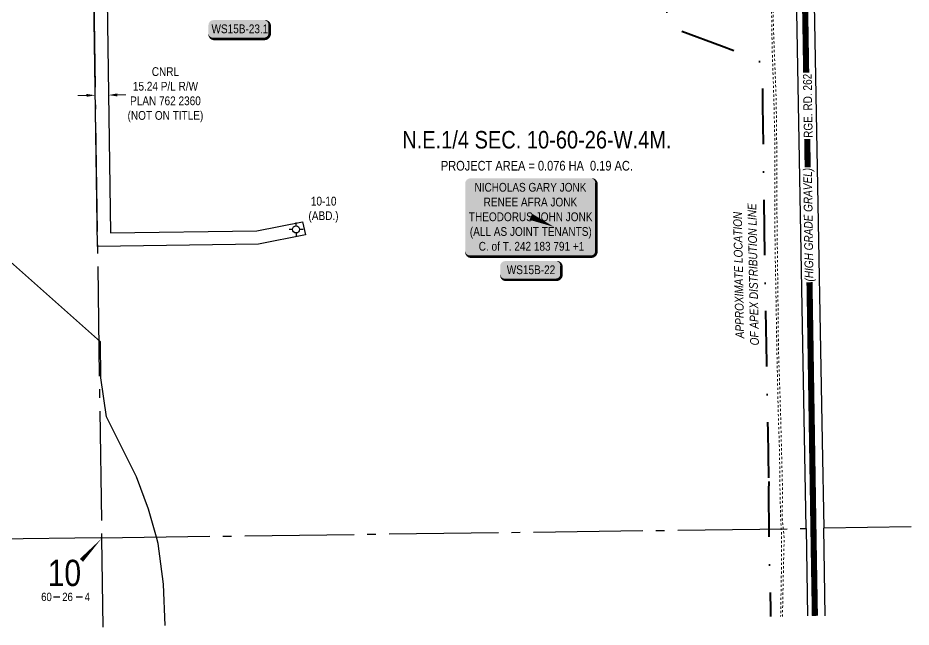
# Model space of a CAD drawing. Extents: x 72365 to 80261, y 6000112 to 6008999.
# Drawn here: x 77352 to 78374, y 6001021 to 6001716 of the extents above; entities that cross this region are included whole.
import ezdxf
from ezdxf.enums import TextEntityAlignment as Align

# ---------------------------------------------------------------- set-up
doc = ezdxf.new("R2010")
doc.units = 0
doc.header["$LTSCALE"] = 5
doc.header["$PDSIZE"] = 2.5
for name, pattern in [('DASHDOT', [25.4, 12.7, -6.35, 0, -6.35]), ('foc-ABD', [1, 0.5, -0.5]), ('foc-QUARTERLINE', [33, 25, -3, 2, -3])]:
    doc.linetypes.add(name, pattern=pattern)
doc.layers.get('Defpoints').update_dxf_attribs({"color": 9})
for name, color, linetype in [('10', 1, 'Continuous'), ('AS-OWNER', 7, 'Continuous'), ('AS-ROADS', 254, 'Continuous'), ('C-SYMBOL', 7, 'Continuous'), ('F-RW', 190, 'Continuous'), ('F-WS-S', 8, 'Continuous'), ('L-AREAREQUIRED', 7, 'Continuous'), ('L-QSEC', 8, 'foc-QUARTERLINE'), ('L-ROAD-T', 7, 'Continuous'), ('L-SEC', 7, 'Continuous'), ('L-SECLBL', 7, 'Continuous'), ('P-APEX RECON-LINE LIST', 240, 'Continuous'), ('T-CREEK', 160, 'Continuous')]:
    doc.layers.add(name, color=color, linetype=linetype)
for name, color, linetype, lineweight in [('AS-RECON EXISTING', 151, 'DASHDOT', 40), ('EXISTING PIPE ABD', 113, 'foc-ABD', 13), ('F-RW-T', 190, 'Continuous', 9), ('F-WS-T', 190, 'Continuous', 9), ('T-TEXT', 48, 'Continuous', 18)]:
    doc.layers.add(name, color=color, linetype=linetype, lineweight=lineweight)
doc.layers.add('AS-RECON EXISTING-T', color=7, linetype='Continuous', true_color=0x7abdff)
doc.styles.add('100L', font='ARIALN.TTF', dxfattribs={"height": 2})
doc.styles.add('175L', font='ARIALN.TTF', dxfattribs={"height": 20})
doc.styles.add('80', font='ARIALN.TTF', dxfattribs={"height": 10})
doc.styles.add('80CG', font='ARIALN.TTF', dxfattribs={"height": 10})
doc.styles.add('80L', font='ARIALN.TTF', dxfattribs={"height": 10})
doc.styles.add('80LS', font='ARIALNI.TTF', dxfattribs={"height": 10})
doc.styles.add('SIMPLEX', font='ARIALN.TTF')
doc.dimstyles.new('Compass 5 000', dxfattribs={"dimscale": 5, "dimtxt": 9, "dimasz": 2, "dimexe": 0.2, "dimexo": 0.0625, "dimgap": 0.5, "dimtad": 0, "dimtih": 1, "dimtoh": 1, "dimzin": 0, "dimdsep": 46, "dimtxsty": '80CG', "dimcen": 0.1, "dimse1": 1, "dimse2": 1, "dimclrd": 256, "dimclrt": 256, "dimaunit": 1, "dimadec": 4, "dimazin": 0, "dimtfac": 0.06, "dimtofl": 0, "dimtmove": 0, "dimatfit": 1, "dimfxl": 0.2, "dimtolj": 1, "dimtzin": 0, "dimlwd": -1, "dimarcsym": 0})

# ---------------------------------------------------------------- blocks, each defined once
blk = doc.blocks.new('L-SECLBL')
at = {"layer": '10', "color": 7}
for p, q in [((-5.1, -27.8), (-12.3, -27.8)), ((20.7, -27.8), (13.5, -27.8))]:
    blk.add_line(p, q, dxfattribs=at)
at = {"layer": '10', "color": 2, "style": 'SIMPLEX'}
blk.add_attdef('SEC', text='', height=30, dxfattribs=at).set_placement((0, 0), align=Align.MIDDLE)
at = {"layer": '10', "color": 5, "style": '80L'}
blk.add_attdef('TWP', text='', height=9.5, dxfattribs=at).set_placement((-14.4, -27.4), align=Align.MIDDLE_RIGHT)
blk.add_attdef('RGE', text='', height=9.5, dxfattribs=at).set_placement((3.6, -27.4), align=Align.MIDDLE_CENTER)
blk.add_attdef('MER', text='', height=9.5, dxfattribs=at).set_placement((23.2, -27.4), align=Align.MIDDLE_LEFT)
blk = doc.blocks.new('GABD')
for p, q in [((-0.81, 0), (-1.62, 0)), ((0, 0.81), (0, 1.62)), ((1.62, 0), (0.81, 0)), ((0, -0.81), (0, -1.62))]:
    blk.add_line(p, q)
blk.add_circle((0, 0), 0.8)
blk = doc.blocks.new('*D435')
at = {"layer": 'Defpoints', "color": 0, "transparency": 16777216}
for p in [(77440.8, 6001634.7), (77456, 6001635), (77456, 6001628.3)]:
    blk.add_point(p, dxfattribs=at)
at = {"layer": 'F-RW-T', "transparency": 16777216}
for p, q in [((77430.9, 6001628), (77420.9, 6001627.8)), ((77466, 6001628.5), (77476, 6001628.6))]:
    blk.add_line(p, q, dxfattribs=at)
for points in [[(77430.8, 6001629.6), (77430.9, 6001626.3), (77440.9, 6001628.1)], [(77466, 6001630.2), (77466.1, 6001626.8), (77456, 6001628.3)]]:
    blk.add_solid(points, dxfattribs=at)
at = {"layer": 'F-RW-T', "transparency": 16777216, "insert": (77521.1, 6001628.6), "char_height": 10, "attachment_point": 5, "style": '80CG'}
blk.add_mtext('\\A1;CNRL\\P15.24 P/L R/W\\PPLAN 762 2360\\P(NOT ON TITLE)', dxfattribs=at)
blk = doc.blocks.new('*U1468')
h = blk.add_hatch(color=59)
edge = h.paths.add_edge_path()
edge.add_line((-69, -45.5), (69, -45.5))
edge.add_arc((69, -39.5), 6, 270, 360)
edge.add_line((75, -39.5), (75, 38))
edge.add_arc((69, 38), 6, 0, 90)
edge.add_line((69, 44), (-69, 44))
edge.add_arc((-69, 38), 6, 90, 180)
edge.add_line((-75, 38), (-75, -39.5))
edge.add_arc((-69, -39.5), 6, 180, 270)
at = {"color": 1, "flags": 128}
blk.add_lwpolyline([(-69, -45.5, 3, 3, 0), (69, -45.5, 3, 3, 0.414214), (75, -39.5, 3, 3, 0), (75, 38, 3, 0, 0.414214), (69, 44, 0, 0, 0), (-69, 44, 0, 0, 0.414214), (-75, 38, 0, 0, 0), (-75, -39.5, 0, 3, 0.414214)], format="xyseb", close=True, dxfattribs=at)
blk.add_lwpolyline([(26.6, -11.6, 0, 7.5, 0), (0, 0, 0, 0, 0)], format="xyseb", dxfattribs=at)
at = {"color": 1, "style": '80'}
blk.add_attdef('ENTER_TEXT_001', (-36, -5), '', height=10, dxfattribs=at)
blk = doc.blocks.new('*U1492')
at = {"true_color": 0xffffa8}
h = blk.add_hatch(color=51, dxfattribs=at)
edge = h.paths.add_edge_path()
edge.add_line((-29, -11.5), (29, -11.5))
edge.add_arc((29, -5.5), 6, 270, 360)
edge.add_line((35, -5.5), (35, 4))
edge.add_arc((29, 4), 6, 0, 90)
edge.add_line((29, 10), (-29, 10))
edge.add_arc((-29, 4), 6, 90, 180)
edge.add_line((-35, 4), (-35, -5.5))
edge.add_arc((-29, -5.5), 6, 180, 270)
at = {"color": 240, "flags": 128}
blk.add_lwpolyline([(-29, -11.5, 3, 3, 0), (29, -11.5, 3, 3, 0.414214), (35, -5.5, 3, 3, 0), (35, 4, 3, 0, 0.414214), (29, 10, 0, 0, 0), (-29, 10, 0, 0, 0.414214), (-35, 4, 0, 0, 0), (-35, -5.5, 0, 3, 0.414214)], format="xyseb", close=True, dxfattribs=at)
for points in [[(-28.7, -2.8, 0, 10, 0), (0, 0, 5, 5, 0)], [(21, -3.7, 0, 10, 0), (0, 0, 5, 5, 0)]]:
    blk.add_lwpolyline(points, format="xyseb", dxfattribs=at)
at = {"color": 4, "style": '80'}
blk.add_attdef('OTHER_001', (-14.7, -5), '', height=10, dxfattribs=at)

msp = doc.modelspace()

# ---------------------------------------------------------------- linework, layer by layer
at = {"layer": 'AS-RECON EXISTING', "flags": 128}
for points in [[(78093.174, 6001818.766), (78093.748, 6001754.281), (78094.274, 6001735.61), (78094.48, 6001725.482), (78094.519, 6001715.381), (78094.74, 6001713.958), (78095.115, 6001712.567), (78095.638, 6001711.225), (78096.304, 6001709.948), (78097.106, 6001708.751), (78098.032, 6001707.648), (78099.073, 6001706.653), (78100.216, 6001705.777), (78101.448, 6001705.029), (78102.753, 6001704.421), (78104.117, 6001703.957), (78105.523, 6001703.645), (78156.719, 6001684.711), (78196.926, 6001668.775), (78198.078, 6001668.235), (78199.156, 6001667.56), (78200.145, 6001666.76), (78201.03, 6001665.846), (78201.798, 6001664.832), (78202.439, 6001663.734), (78202.942, 6001662.565), (78203.301, 6001661.345), (78203.51, 6001660.09), (78203.721, 6001616.573), (78205.17, 6001507.199), (78206.688, 6001411.391), (78208.344, 6001322.641), (78208.692, 6001306.015), (78208.742, 6001295.72), (78209.758, 6001244.29), (78210.785, 6001187.082)], [(78210.785, 6001187.082), (78210.544, 6001176.712), (78210.734, 6001126.244), (78211.177, 6001116.613), (78212.903, 6001039.762), (78213.011, 6001032.692)]]:
    msp.add_lwpolyline(points, dxfattribs=at)
at = {"layer": 'AS-ROADS', "const_width": 7, "flags": 128}
msp.add_lwpolyline([(78208.178, 6004472.595), (78221.322, 6003567.187), (78235.14, 6002744.945), (78249.72, 6001897.731), (78262.366, 6001103.941), (78263.582, 6001033.441)], dxfattribs=at)
at = {"layer": 'EXISTING PIPE ABD', "flags": 128}
for points in [[(78209.765, 6001913.756), (78209.815, 6001912.73), (78210.62, 6001905.494), (78211.01, 6001901.99), (78211.081, 6001900.853), (78211.483, 6001894.399), (78211.902, 6001887.692), (78212.376, 6001880.085), (78212.419, 6001878.03), (78212.697, 6001864.852), (78212.597, 6001862.402), (78212.568, 6001862.403), (78212.629, 6001852.315), (78212.704, 6001839.94), (78212.872, 6001812.315), (78212.927, 6001803.241), (78212.951, 6001799.236), (78213.125, 6001778.19), (78213.257, 6001770.844), (78213.574, 6001753.226), (78213.587, 6001752.543), (78213.757, 6001743.086), (78214.187, 6001715.977), (78214.255, 6001711.74), (78214.744, 6001680.931), (78214.804, 6001679.15), (78216.272, 6001635.716), (78216.645, 6001624.67), (78217.5, 6001588.145), (78217.814, 6001574.754), (78217.701, 6001540.179), (78217.697, 6001539.174), (78217.622, 6001516.135), (78217.822, 6001486.943), (78217.833, 6001485.247), (78218.065, 6001451.346), (78218.405, 6001434.071), (78218.446, 6001432.009), (78219.155, 6001395.986), (78219.403, 6001380.319), (78219.419, 6001379.311), (78220.079, 6001337.745), (78220.327, 6001326.712), (78221.52, 6001273.539), (78221.705, 6001265.305), (78223.138, 6001220.34), (78223.583, 6001187.108), (78223.732, 6001173.507), (78224.427, 6001146.039), (78224.899, 6001135.88), (78225.481, 6001123.367), (78225.305, 6001087.027), (78225.295, 6001084.882), (78224.538, 6001039.07), (78224.484, 6001035.763), (78224.436, 6001032.861)], [(78214.623, 6001849.78), (78214.684, 6001832.66), (78214.712, 6001827.843), (78214.733, 6001824.191), (78214.763, 6001819.06), (78214.799, 6001812.764), (78214.806, 6001811.518), (78214.815, 6001805.144), (78214.824, 6001798.292), (78214.839, 6001796.833), (78214.955, 6001785.194), (78215.022, 6001778.424), (78215.018, 6001770.373), (78215.01, 6001753.54), (78215.005, 6001742.914), (78215.896, 6001715.946), (78217.177, 6001677.808), (78218.84, 6001636.297), (78219.304, 6001624.703), (78219.733, 6001587.764), (78219.814, 6001580.8), (78219.88, 6001575.119), (78219.938, 6001540.127), (78219.94, 6001538.591), (78219.977, 6001516.494), (78220.288, 6001486.782), (78220.302, 6001485.457), (78220.659, 6001451.383), (78220.885, 6001433.334), (78220.901, 6001432.072), (78221.348, 6001396.312), (78221.502, 6001380.367), (78221.515, 6001378.944), (78221.913, 6001337.722), (78222.273, 6001327.114), (78222.336, 6001325.259), (78224.056, 6001274.532), (78224.134, 6001272.234), (78224.362, 6001265.516), (78225.457, 6001220.463), (78226.323, 6001186.738), (78226.664, 6001173.551), (78226.026, 6001146.083), (78226.865, 6001138.02), (78228.45, 6001122.787), (78227.599, 6001087.353), (78226.633, 6001038.911), (78226.513, 6001032.892)]]:
    msp.add_lwpolyline(points, dxfattribs=at)
at = {"layer": 'F-RW', "flags": 128}
msp.add_lwpolyline([(77438.125, 6001816.868), (77436.545, 6001927.354), (77451.771, 6001927.585), (77453.367, 6001815.829), (77458.295, 6001470.879), (77625.751, 6001473.272), (77677.845, 6001483.347), (77681.072, 6001468.572), (77627.654, 6001458.192), (77443.294, 6001455.411)], close=True, dxfattribs=at)
at = {"layer": 'L-QSEC', "flags": 128}
for points in [[(77436.545, 6001927.354), (77448.138, 6001121.85)], [(78373.604, 6001134.987), (78273.697, 6001133.518)], [(77446.82, 6001122.652), (78253.591, 6001133.222)], [(77446.82, 6001122.652), (76638.364, 6001112.039)], [(77448.138, 6001121.85), (77449.609, 6001020.576)]]:
    msp.add_lwpolyline(points, dxfattribs=at)
at = {"layer": 'L-SEC', "flags": 128}
for points in [[(78259.049, 6001940.472), (78271.881, 6001233.423)], [(78253.591, 6001133.222), (78242.093, 6001765.913)], [(78271.881, 6001233.423), (78273.697, 6001133.518)], [(78253.591, 6001133.222), (78255.194, 6001033.316)], [(78275.298, 6001033.614), (78273.697, 6001133.518)]]:
    msp.add_lwpolyline(points, dxfattribs=at)
at = {"layer": 'L-SECLBL', "flags": 128}
msp.add_lwpolyline([(77448.138, 6001121.85, 0, 5, 0), (77425.038, 6001096.838, 0, 0, 0)], format="xyseb", dxfattribs=at)
at = {"layer": 'T-CREEK'}
msp.add_lwpolyline([(77520.625, 6001022.449), (77519.069, 6001069.518), (77512.934, 6001116.253), (77510.834, 6001123.491), (77501.603, 6001155.308), (77487.922, 6001192.25), (77453.852, 6001260.633), (77447.266, 6001305.281), (77446.791, 6001346.437), (77443.528, 6001349.342), (77337.169, 6001444.027)], dxfattribs=at)

# ---------------------------------------------------------------- block references
at = {"layer": 'AS-OWNER'}
ref = msp.add_blockref('*U1468', (77938.803, 6001489.284), dxfattribs=at)
ref.add_attrib('ENTER_TEXT_001', 'NICHOLAS GARY JONK', (77874.414, 6001517.969), dxfattribs={"layer": '0', "color": 1, "height": 10, "style": '80'})
ref.add_attrib('ENTER_TEXT_002', 'RENEE AFRA JONK', (77884.908, 6001501.125), dxfattribs={"layer": '0', "color": 1, "height": 10, "style": '80'})
ref.add_attrib('ENTER_TEXT_003', 'THEODORUS JOHN JONK', (77868.026, 6001484.281), dxfattribs={"layer": '0', "color": 1, "height": 10, "style": '80'})
ref.add_attrib('ENTER_TEXT_004', '(ALL AS JOINT TENANTS)', (77869.11, 6001467.437), dxfattribs={"layer": '0', "color": 1, "height": 10, "style": '80'})
ref.add_attrib('ENTER_TEXT_005', 'C. of T. 242 183 791 +1', (77879.236, 6001450.593), dxfattribs={"layer": '0', "color": 1, "height": 10, "style": '80'})
at = {"layer": 'F-WS-S', "color": 3, "xscale": 4.995841144999957, "yscale": 4.995841144999957, "zscale": 4.995841144999957}
msp.add_blockref('GABD', (77670.468, 6001474.813), dxfattribs=at)
at = {"layer": 'L-SECLBL'}
msp.add_blockref('L-SECLBL', (77405.57, 6001082.499), dxfattribs=at).add_auto_attribs({'SEC': '10', 'TWP': '60', 'RGE': '26', 'MER': '4'})
at = {"layer": 'P-APEX RECON-LINE LIST'}
ref = msp.add_blockref('*U1492', (77605.238, 6001703.996), dxfattribs=at)
ref.add_attrib('OTHER_001', 'WS15B-23.1', (77573.748, 6001698.992), dxfattribs={"layer": '0', "color": 4, "height": 10, "style": '80'})
ref = msp.add_blockref('*U1492', (77938.803, 6001428.789), dxfattribs=at)
ref.add_attrib('OTHER_001', 'WS15B-22', (77911.334, 6001423.785), dxfattribs={"layer": '0', "color": 4, "height": 10, "style": '80'})

# ---------------------------------------------------------------- texts
at = {"layer": 'AS-RECON EXISTING-T', "insert": (78173.112, 6001333.31), "char_height": 10, "attachment_point": 1, "rotation": 91.090333, "style": '100L'}
msp.add_mtext_dynamic_manual_height_columns('\\pi17.113;{\\fArial Narrow|b0|i1|c0|p34;APPROXIMATE LOCATION\\P\\pi8.655;OF APEX DISTRIBUTION LINE}', width=179.08357, gutter_width=50, heights=[0], dxfattribs=at)
at = {"layer": 'C-SYMBOL', "color": 3, "style": '175L'}
msp.add_text('N.E.1/4 SEC. 10-60-26-W.4M.', height=19.98336, dxfattribs=at).set_placement((77945.751, 6001561.324), align=Align.BOTTOM_CENTER)
at = {"layer": 'F-WS-T', "insert": (77674.927, 6001512.176), "char_height": 10, "attachment_point": 1, "style": '100L'}
msp.add_mtext_dynamic_manual_height_columns('\\pi12.414;10-10\\P\\pi9.6782;(ABD.)', width=52.33056, gutter_width=50, heights=[0], dxfattribs=at)
at = {"layer": 'L-AREAREQUIRED', "color": 5, "style": '100L'}
msp.add_text('PROJECT AREA = 0.076 HA  0.19 AC.', height=11, dxfattribs=at).set_placement((77945.751, 6001538.824), align=Align.BOTTOM_CENTER)

# ---------------------------------------------------------------- dimensions: what is measured, and where the dimension line sits
at = {"layer": 'F-RW-T', "color": 3}
dim = msp.add_aligned_dim(p1=(77440.756, 6001634.736), p2=(77455.951, 6001634.953), distance=-6.612, text='CNRL\\P15.24 P/L R/W\\PPLAN 762 2360\\P(NOT ON TITLE)', dimstyle='Compass 5 000', dxfattribs=at)
dim.commit()
dim.dimension.update_dxf_attribs({"geometry": '*D435', "text_midpoint": (77521.129, 6001628.628)})

# ---------------------------------------------------------------- next in the draw order: texts
at = {"layer": 'L-ROAD-T', "insert": (78250.434, 6001615.943), "char_height": 10, "width": 73.99175, "attachment_point": 2, "rotation": 90.812222, "style": '80L', "bg_fill": 3, "box_fill_scale": 1.1, "bg_fill_color": 256, "bg_fill_transparency": 0}
msp.add_mtext('RGE. RD. 262', dxfattribs=at)
at = {"layer": 'T-TEXT', "insert": (78251.057, 6001480.139), "char_height": 10, "width": 129.27462, "attachment_point": 2, "rotation": 90.812222, "style": '80LS', "bg_fill": 3, "box_fill_scale": 1.1, "bg_fill_color": 256, "bg_fill_transparency": 0}
msp.add_mtext('(HIGH GRADE GRAVEL)', dxfattribs=at)

doc.saveas('drawing.dxf')
